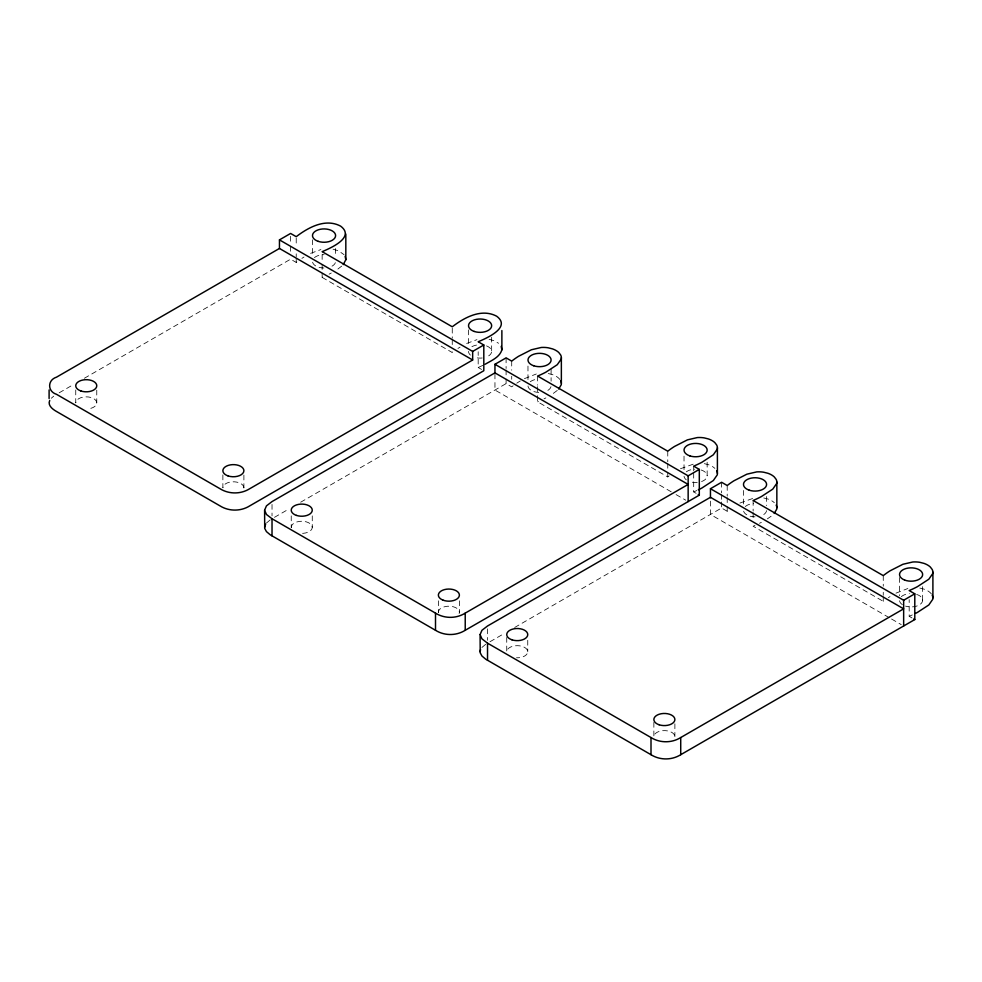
<?xml version="1.0" encoding="UTF-8"?>
<svg xmlns="http://www.w3.org/2000/svg" width="982" height="982" viewBox="0 0 982 982"><rect width="100%" height="100%" fill="white"/><g stroke="black" fill="none" stroke-linecap="round" stroke-linejoin="round"><path stroke-width="0.74" stroke-dasharray="4.91 3.68" d="M266.453 523.038L270.283 519.809M481.953 647.445L485.783 644.229M51.297 398.25L53.691 396.163M557.273 390.443L551.859 394.469M341.687 266.122L337.894 269.043M537.633 395.758L537.633 401.81L667.76 476.933L669.135 475.889M514.666 627.486L721.598 508.013L727.208 511.254L729.589 509.462M754.962 525.431L753.133 526.229L883.26 601.352L884.622 600.297M84.354 378.266L290.598 259.187L296.22 262.427L297.902 261.138M513.083 385.791L511.708 386.847L506.098 383.606L300.443 502.342M771.116 516.25L767.347 518.877M301.904 258.364L303.978 257.038M457.956 348.45L460.03 347.137M520.313 380.955L518.471 382.084A107.713 62.185 0 0 0 516.802 383.164M59.178 392.8L73.76 384.379M274.469 517.33L289.187 508.836M489.957 641.749L504.687 633.255M329.117 274.15L331.265 273.021M524.437 378.635L536.307 373.995M680.477 468.733L694.826 463.602M739.925 503.054L754.274 497.923M895.977 593.14L907.847 588.513M482.874 365.378L478.185 367.489L478.185 351.765M310.619 253.368L320.905 249.563M466.659 343.467L476.957 339.649M696.79 490.534L693.685 491.908L693.685 472.219M912.29 614.941L909.185 616.315L909.185 599.658M322.145 273.106L322.145 277.39L324.477 276.372M538.48 401.454L537.633 401.81M548.251 373.553L552.436 374.608A18.633 10.753 0 0 1 558.819 378.291L559.875 379.469M704.303 463.651L708.488 464.707A18.633 10.753 0 0 1 714.871 468.389M763.751 497.972L767.936 499.028A18.633 10.753 0 0 1 774.319 502.71M919.803 588.058L923.988 589.126A18.633 10.753 0 0 1 930.371 592.809L931.415 593.975M333.045 249.183L338.36 250.741L344.068 254.669M489.085 339.281L494.412 340.84L498.586 343.283M322.145 277.39L452.26 352.526L452.26 348.229M478.185 367.489L481.561 369.441M693.685 491.908L696.14 493.32M909.185 616.315L911.983 617.936M671.246 491.822L494.953 390.038L494.953 372.878M676.082 494.609L685.743 500.182M889.164 617.629L710.452 514.458L710.452 497.297M891.57 619.028L901.231 624.601M922.638 586.622L922.638 600.26M899.524 577.539L899.524 595.718M883.26 575.612L883.26 586.205M883.26 592.269L883.26 595.301M883.26 596.811L883.26 601.352M766.586 496.536L766.586 505.62M753.133 500.489L753.133 511.082M753.133 512.604L753.133 518.656M743.472 490.472L743.472 505.62M727.208 485.513L727.208 496.119M727.208 497.628L727.208 505.202M727.208 506.712L727.208 511.254M721.598 482.272L721.598 492.878M721.598 494.388L721.598 500.452M721.598 501.962L721.598 508.013M707.15 462.215L707.15 475.84A11.563 6.678 0 0 1 701.123 481.696M693.685 466.168L693.685 470.709M684.024 456.151L684.024 471.299M674.88 723.808L674.88 736.684M667.76 451.192L667.76 461.798M667.76 463.308L667.76 470.881M667.76 472.391L667.76 476.933M653.865 722.384L653.865 736.684A10.507 6.064 0 0 1 665.121 730.633A10.507 6.064 0 0 1 674.781 737.543M551.098 369.097L551.098 381.2M537.633 376.069L537.633 385.153M537.633 386.675L537.633 394.236M527.972 366.065L527.972 381.2M527.751 640.301L527.751 651.741M511.708 361.106L511.708 370.189M511.708 376.241L511.708 379.273M506.737 637.441L506.737 651.741A10.507 6.064 0 0 1 517.489 645.677A10.507 6.064 0 0 1 527.739 652.023A10.507 6.064 0 0 1 516.495 657.793M506.098 357.865L506.098 368.459M506.098 369.969L506.098 377.542M506.098 379.064L506.098 383.606M491.651 337.194L491.651 351.495M487.526 628.861L487.526 640.301M468.537 329.903L468.537 347.076M459.392 600.824L459.392 612.265M452.26 328.209L452.26 338.225M452.26 339.649L452.26 346.806M438.377 600.824L438.377 612.265M335.599 248.532L335.599 257.112M322.145 254.51L322.145 263.09M322.145 264.526L322.145 271.67M312.485 239.817L312.485 256.977M312.264 515.881L312.264 527.322M296.22 238.123L296.22 245.267M296.22 253.847L296.22 256.707M296.22 258.143L296.22 262.427M291.237 515.881L291.237 527.322M290.598 236.306L290.598 243.462M290.598 246.322L290.598 252.043M272.026 504.441L272.026 515.881M243.892 475.043L243.892 487.919M222.877 474.92L222.877 487.796A10.507 6.064 0 0 1 234.502 481.818A10.507 6.064 0 0 1 243.671 489.085M96.764 390.1L96.764 402.964M75.749 389.977L75.749 402.853A10.507 6.064 0 0 1 85.68 396.851A10.507 6.064 0 0 1 96.69 402.19A10.507 6.064 0 0 1 88.171 408.868M888.354 597.682A107.713 62.185 0 0 1 890.011 596.59M761.369 522.326A107.713 62.185 0 0 1 759.503 523.283M766.561 510.64A11.563 6.678 0 0 1 761.958 515.501M755.035 516.839A11.563 6.678 0 0 1 743.497 510.64M745.313 506.552A11.563 6.678 0 0 1 753.39 503.557M916.623 594.405A11.563 6.678 0 0 1 921.226 603.451A11.563 6.678 0 0 1 905.539 606.115M902.348 604.63A11.563 6.678 0 0 1 899.524 600.26M901.353 596.651A11.563 6.678 0 0 1 909.43 593.656M545.882 397.906A107.713 62.185 0 0 1 544.003 398.864M550.976 386.699A11.563 6.678 0 0 1 546.458 391.094M538.713 392.407A11.563 6.678 0 0 1 528.009 385.275M530.28 381.752A11.563 6.678 0 0 1 537.89 379.138M701.123 469.985A11.563 6.678 0 0 1 707.15 475.84M697.232 482.444A11.563 6.678 0 0 1 690.051 481.696M686.332 479.842A11.563 6.678 0 0 1 684.049 476.319M686.332 471.839A11.563 6.678 0 0 1 694.765 469.187M291.261 527.751A10.507 6.064 0 0 1 301.499 521.258A10.507 6.064 0 0 1 312.251 527.469A10.507 6.064 0 0 1 300.995 533.373M438.402 612.707A10.507 6.064 0 0 1 449.633 606.213A10.507 6.064 0 0 1 459.146 613.554M335.365 262.685A11.563 6.678 0 0 1 330.369 266.92M323.925 268A11.563 6.678 0 0 1 312.485 261.261M314.449 257.615A11.563 6.678 0 0 1 324.158 254.657M486.532 345.885A11.563 6.678 0 0 1 486.421 357.006M482.211 357.988A11.563 6.678 0 0 1 475.619 357.583M470.415 355.079A11.563 6.678 0 0 1 468.537 351.36M471.912 346.707A11.563 6.678 0 0 1 477.976 344.866"/><path stroke-width="1.47" d="M264.6 510.161L266.453 505.877L272.026 501.581L494.953 372.878L688.149 484.421L465.223 613.124C456.299 618.758 444.441 618.758 435.505 613.124L272.026 518.742L266.453 514.458L264.6 510.161L264.71 528.39L266.453 531.618L270.283 534.834L435.505 630.284C444.441 635.919 456.299 635.919 465.223 630.284L699.307 495.149L699.307 469.408L693.685 466.168L696.79 464.793A107.713 62.185 0 0 0 701.934 462.264L713.325 454.801L717.265 449.13A17.271 9.98 0 0 0 716.713 445.067L714.871 442.649A18.633 10.753 0 0 0 708.488 438.966L704.303 437.911A17.271 9.98 0 0 0 697.269 437.579L687.437 439.862L674.524 446.442A107.713 62.185 0 0 0 670.141 449.4L667.76 451.192L537.633 376.069L540.751 374.694A107.713 62.185 0 0 0 545.882 372.166L557.273 364.703L561.225 359.031A17.271 9.98 0 0 0 560.661 354.968L558.819 352.55A18.633 10.753 0 0 0 552.436 348.868L548.251 347.812A17.271 9.98 0 0 0 541.229 347.481L531.397 349.764L518.471 356.343A107.713 62.185 0 0 0 514.089 359.314L511.708 361.106L506.098 357.865L494.953 364.297L494.953 372.878M264.6 527.322L265.643 524.106M480.088 634.581L481.953 630.284L487.526 626L710.452 497.297L903.649 608.84L680.722 737.543C671.786 743.165 659.929 743.165 651.005 737.543L487.526 643.161L481.953 638.865L480.088 634.581L480.21 652.809L481.953 656.025L485.783 659.241L651.005 754.704C659.929 760.326 671.786 760.326 680.722 754.704L914.794 619.556L914.794 593.815L909.185 590.575L912.29 589.2A107.713 62.185 0 0 0 917.421 586.671L928.825 579.22L932.765 573.537A17.271 9.98 0 0 0 932.2 569.486L930.371 567.068A18.633 10.753 0 0 0 923.988 563.386L919.803 562.318A17.271 9.98 0 0 0 912.769 561.999L902.937 564.269L890.011 570.849A107.713 62.185 0 0 0 885.641 573.819L883.26 575.612L753.133 500.489L756.238 499.114A107.713 62.185 0 0 0 761.369 496.585L772.773 489.122L776.713 483.451A17.271 9.98 0 0 0 776.161 479.388L774.319 476.97A18.633 10.753 0 0 0 767.936 473.287L763.751 472.232A17.271 9.98 0 0 0 756.717 471.9L746.885 474.183L733.971 480.763A107.713 62.185 0 0 0 729.589 483.721L727.208 485.513L721.598 482.272L710.452 488.717L710.452 497.8M480.088 651.741L480.554 649.593M279.453 239.878L472.661 351.421L472.661 360.001L249.735 488.717C240.799 494.327 228.941 494.327 220.005 488.717L56.526 394.322C47.345 391.487 47.345 380.009 56.526 377.162L279.453 248.458L279.453 239.878L290.598 233.446L296.22 236.687C308.434 227.333 325.447 218.053 340.619 226.13C355.349 237.104 331.302 247.857 322.145 251.65L452.26 326.785C464.486 317.432 481.499 308.152 496.671 316.216C511.401 327.19 487.354 337.955 478.185 341.748L483.807 344.989L483.807 370.73L249.735 505.877C240.799 511.487 228.941 511.487 220.005 505.877L56.526 411.483C52.758 409.384 47.382 405.382 49.714 400.435M345.824 234.011L345.824 259.751L343.234 264.612M501.876 330.541L501.876 349.85C499.642 357.338 491.356 360.578 485.157 364.248M558.721 389.044L561.225 384.772A17.271 9.98 0 0 0 560.661 380.709M774.209 513.451L776.713 509.192A17.271 9.98 0 0 0 776.161 505.129M472.661 351.421L483.807 344.989M494.953 364.297L688.149 475.84L699.307 469.408M710.452 488.717L903.649 600.26L914.794 593.815M279.453 248.458L472.661 360.001M698.251 494.535L699.307 495.149M913.739 618.955L914.794 619.556M501.201 346.364L501.876 349.85M345.148 256.277L345.824 259.751M932.9 572.15L932.9 597.891M903.649 600.26L903.649 626M776.848 482.052L776.848 507.792M717.4 447.731L717.4 473.471M688.149 475.84L688.149 501.581M680.722 737.543L680.722 754.704M651.005 737.543L651.005 754.704M561.36 357.632L561.36 383.385M487.526 643.161L487.526 660.321M465.223 613.124L465.223 630.284M435.505 613.124L435.505 630.284M272.026 518.742L272.026 535.902M49.1 389.964L49.1 398.545M915.543 613.382A107.713 62.185 0 0 0 917.421 612.412L928.825 604.961L932.765 599.278A17.271 9.98 0 0 0 932.2 595.227M698.325 489.809A107.713 62.185 0 0 0 701.934 488.005L713.325 480.542L717.265 474.871A17.271 9.98 0 0 0 716.713 470.808M749.254 490.202A11.563 6.678 0 0 0 766.586 484.421A11.563 6.678 0 0 0 749.254 478.639A11.563 6.678 0 0 0 749.254 490.202M904.606 580.043A11.563 6.678 0 0 0 922.614 574.986A11.563 6.678 0 0 0 906.03 568.517A11.563 6.678 0 0 0 904.606 580.043M511.99 639.834A10.507 6.064 0 0 0 527.751 634.581A10.507 6.064 0 0 0 511.99 629.327A10.507 6.064 0 0 0 511.99 639.834M659.118 724.777A10.507 6.064 0 0 0 674.88 719.524A10.507 6.064 0 0 0 659.118 714.27A10.507 6.064 0 0 0 659.118 724.777M533.754 365.783A11.563 6.678 0 0 0 551.098 360.001A11.563 6.678 0 0 0 533.754 354.232A11.563 6.678 0 0 0 533.754 365.783M689.806 455.881A11.563 6.678 0 0 0 707.15 450.1A11.563 6.678 0 0 0 689.806 444.318A11.563 6.678 0 0 0 689.806 455.881M296.49 515.415A10.507 6.064 0 0 0 312.264 510.161A10.507 6.064 0 0 0 296.49 504.908A10.507 6.064 0 0 0 296.49 515.415M442.992 600.137A10.507 6.064 0 0 0 459.367 595.546A10.507 6.064 0 0 0 444.294 589.654A10.507 6.064 0 0 0 442.992 600.137M318.168 241.339A11.563 6.678 0 0 0 335.599 235.655A11.563 6.678 0 0 0 318.364 229.776A11.563 6.678 0 0 0 318.168 241.339M474.208 331.437A11.563 6.678 0 0 0 491.651 325.754A11.563 6.678 0 0 0 474.404 319.874A11.563 6.678 0 0 0 474.208 331.437M80.905 390.971A10.507 6.064 0 0 0 96.764 385.803A10.507 6.064 0 0 0 81.089 380.464A10.507 6.064 0 0 0 80.905 390.971M228.045 475.914A10.507 6.064 0 0 0 243.892 470.759A10.507 6.064 0 0 0 228.217 465.407A10.507 6.064 0 0 0 228.045 475.914"/></g></svg>
